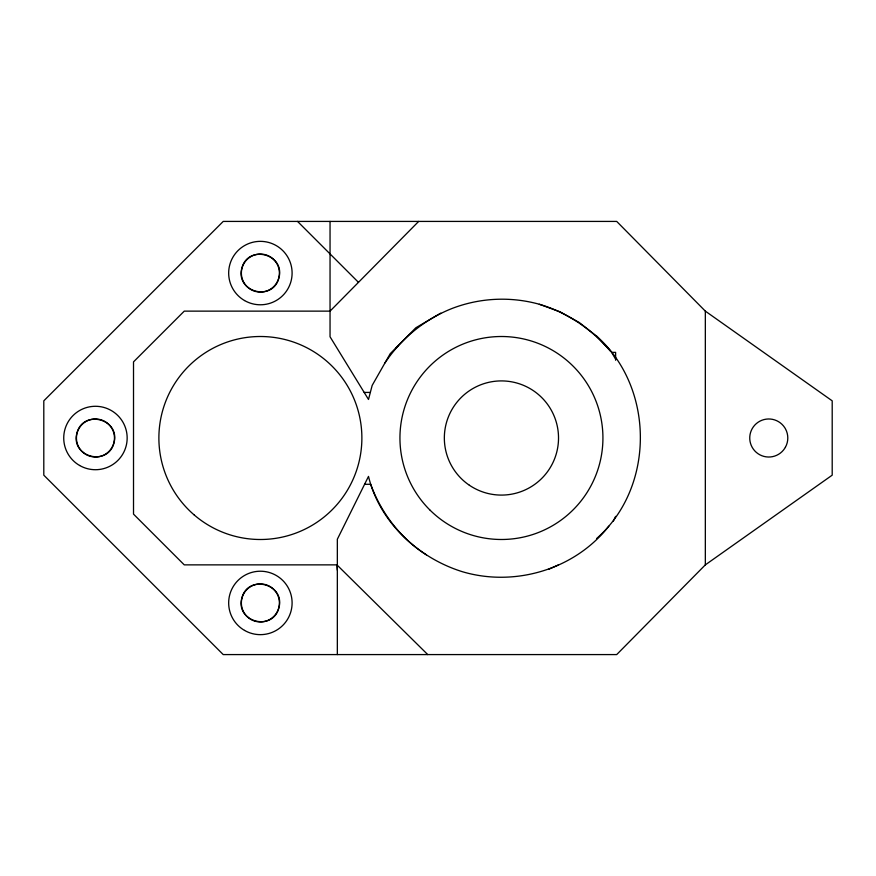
<?xml version="1.0" encoding="UTF-8"?>
<svg xmlns="http://www.w3.org/2000/svg" width="876" height="876" viewBox="0 0 876 876"><rect width="100%" height="100%" fill="white"/><g stroke="black" fill="none" stroke-linecap="round" stroke-linejoin="round"><path stroke-width="1.31" d="M613.255 521.242L615.62 516.358M384.958 362.927C401.307 338.377 425.002 319.006 452.52 308.297A139.47 139.47 0 0 1 539.298 304.257L560.027 311.812L579.31 322.543L596.655 336.176L610.539 351.188M596.655 538.499C655.182 487.165 654.668 387.51 596.655 336.176M398.372 345.407L390.203 353.718L372.18 385.385L368.5 399.456L330.044 336.767L330.044 221.42M418.662 221.42L330.044 311.133L184.256 311.133L133.513 361.876L133.513 514.124L184.256 564.867L337.337 564.867M395.788 348.068L415.804 327.799L440.781 313.137M608.82 526.169C574.853 569.433 514.891 587.238 462.484 571.743C418.126 557.979 379.582 522.162 368.5 476.413L337.337 539.233L337.337 654.58M705.333 564.867L616.704 654.58L223.227 654.58L43.8 475.164L43.8 400.836L223.227 221.42L616.704 221.42L705.333 311.133L832.2 400.836L832.2 475.164L705.333 564.867L705.333 311.133M548.77 569.258L558.483 564.867M539.298 304.257C567.768 312.557 592.537 329.825 611.634 352.371L615.62 352.371L615.62 360.244M364.175 392.426L370.34 392.426M364.58 484.297L370.668 484.297C381.049 512.931 400.923 538.729 426.404 554.869M427.74 654.58L336.931 564.878L337.337 570.188M297.544 221.42L358.47 282.346M611.634 352.371L615.62 359.171M76.935 433.04C70.299 456.998 107.726 467.039 113.968 442.96C120.603 419.002 83.176 408.961 76.935 433.04M241.864 268.111C235.228 292.069 272.655 302.11 278.897 278.031C285.532 254.073 248.105 244.032 241.864 268.111M241.864 597.969C235.228 621.927 272.655 631.968 278.897 607.889C285.532 583.931 248.105 573.889 241.864 597.969M785.4 447.253L784.776 448.293A19.031 19.031 0 0 1 756.306 452.377A19.031 19.031 0 0 1 756.306 423.623A19.031 19.031 0 0 1 784.776 427.707L785.4 428.747A19.031 19.031 0 0 1 785.4 447.253M469.372 485.238A57.093 57.093 0 0 0 558.373 442.139A57.093 57.093 0 0 0 476.555 386.612A57.093 57.093 0 0 0 469.372 485.238M193.924 514.716A101.496 101.496 0 0 0 360.047 457.195A101.496 101.496 0 0 0 227.18 342.089A101.496 101.496 0 0 0 193.924 514.716M429.667 509.766A101.496 101.496 0 0 0 599.469 464.269A101.496 101.496 0 0 0 475.164 339.965A101.496 101.496 0 0 0 429.667 509.766M79.596 465.474A31.722 31.722 0 0 0 127.162 438A31.722 31.722 0 0 0 79.596 410.526A31.722 31.722 0 0 0 79.596 465.474M82.716 452.136A19.031 19.031 0 0 0 114.066 441.964A19.031 19.031 0 0 0 89.571 419.9A19.031 19.031 0 0 0 82.716 452.136M244.524 630.402A31.722 31.722 0 0 0 292.102 602.929A31.722 31.722 0 0 0 244.524 575.466A31.722 31.722 0 0 0 244.524 630.402M247.645 617.076A19.031 19.031 0 0 0 278.995 606.893A19.031 19.031 0 0 0 254.5 584.829A19.031 19.031 0 0 0 247.645 617.076M247.645 287.208A19.031 19.031 0 0 0 278.995 277.024A19.031 19.031 0 0 0 254.5 254.971A19.031 19.031 0 0 0 247.645 287.208M244.524 300.534A31.722 31.722 0 0 0 292.102 273.071A31.722 31.722 0 0 0 244.524 245.598A31.722 31.722 0 0 0 244.524 300.534"/></g></svg>
